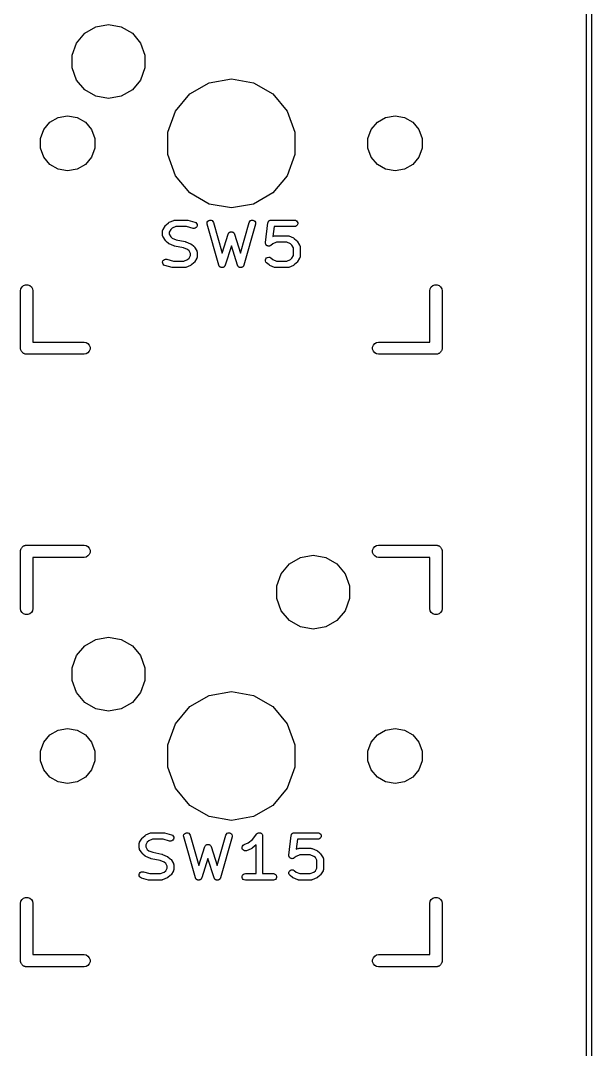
# Model space of a CAD drawing. Header units: millimetres. Extents: x 37 to 156, y -137 to -19.
# Drawn here: x 138.46 to 156.18, y -78.1 to -46.19 of the extents above; entities that cross this region are included whole.
import ezdxf

# ---------------------------------------------------------------- set-up
doc = ezdxf.new("R2010")
doc.units = ezdxf.units.MM
doc.layers.add('BLACK', color=7, linetype='Continuous')

# ---------------------------------------------------------------- blocks, each defined once
blk = doc.blocks.new('hhskb2-F.SilkS')
at = {"layer": 'BLACK'}
for p, q in [((140.196, -46.8863), (140.452, -46.5811)), ((140.452, -46.5811), (140.798, -46.3818)), ((140.798, -46.3818), (141.19, -46.3126)), ((141.19, -46.3126), (141.582, -46.3818)), ((141.582, -46.3818), (141.928, -46.5811)), ((141.928, -46.5811), (142.184, -46.8863)), ((140.06, -47.2608), (140.196, -46.8863)), ((142.184, -46.8863), (142.32, -47.2608)), ((140.06, -47.6592), (140.06, -47.2608)), ((142.32, -47.2608), (142.32, -47.6592)), ((140.196, -48.0337), (140.06, -47.6592)), ((142.32, -47.6592), (142.184, -48.0337)), ((140.452, -48.3389), (140.196, -48.0337)), ((142.184, -48.0337), (141.928, -48.3389)), ((143.713, -48.4667), (144.315, -48.1192)), ((144.315, -48.1192), (145, -47.9985)), ((145, -47.9985), (145.685, -48.1192)), ((145.685, -48.1192), (146.287, -48.4667)), ((140.798, -48.5382), (140.452, -48.3389)), ((141.928, -48.3389), (141.582, -48.5382)), ((143.267, -48.9992), (143.713, -48.4667)), ((146.287, -48.4667), (146.733, -48.9992)), ((141.19, -48.6074), (140.798, -48.5382)), ((141.582, -48.5382), (141.19, -48.6074)), ((143.029, -49.6524), (143.267, -48.9992)), ((146.733, -48.9992), (146.971, -49.6524)), ((139.18, -49.5729), (139.371, -49.3457)), ((139.371, -49.3457), (139.628, -49.1974)), ((139.628, -49.1974), (139.92, -49.1458)), ((139.92, -49.1458), (140.212, -49.1974)), ((140.212, -49.1974), (140.469, -49.3457)), ((140.469, -49.3457), (140.66, -49.5729)), ((149.34, -49.5729), (149.531, -49.3457)), ((149.531, -49.3457), (149.788, -49.1974)), ((149.788, -49.1974), (150.08, -49.1458)), ((150.08, -49.1458), (150.372, -49.1974)), ((150.372, -49.1974), (150.629, -49.3457)), ((150.629, -49.3457), (150.82, -49.5729)), ((139.079, -49.8517), (139.18, -49.5729)), ((140.66, -49.5729), (140.761, -49.8517)), ((143.029, -50.3476), (143.029, -49.6524)), ((146.971, -49.6524), (146.971, -50.3476)), ((149.239, -49.8517), (149.34, -49.5729)), ((150.82, -49.5729), (150.921, -49.8517)), ((139.079, -50.1483), (139.079, -49.8517)), ((140.761, -49.8517), (140.761, -50.1483)), ((149.239, -50.1483), (149.239, -49.8517)), ((150.921, -49.8517), (150.921, -50.1483)), ((139.18, -50.4271), (139.079, -50.1483)), ((140.761, -50.1483), (140.66, -50.4271)), ((143.267, -51.0008), (143.029, -50.3476)), ((146.971, -50.3476), (146.733, -51.0008)), ((149.34, -50.4271), (149.239, -50.1483)), ((150.921, -50.1483), (150.82, -50.4271)), ((139.371, -50.6543), (139.18, -50.4271)), ((139.628, -50.8026), (139.371, -50.6543)), ((140.469, -50.6543), (140.212, -50.8026)), ((140.66, -50.4271), (140.469, -50.6543)), ((149.531, -50.6543), (149.34, -50.4271)), ((149.788, -50.8026), (149.531, -50.6543)), ((150.629, -50.6543), (150.372, -50.8026)), ((150.82, -50.4271), (150.629, -50.6543)), ((139.92, -50.8541), (139.628, -50.8026)), ((140.212, -50.8026), (139.92, -50.8541)), ((143.713, -51.5332), (143.267, -51.0008)), ((146.733, -51.0008), (146.287, -51.5332)), ((150.08, -50.8541), (149.788, -50.8026)), ((150.372, -50.8026), (150.08, -50.8541)), ((144.315, -51.8808), (143.713, -51.5332)), ((146.287, -51.5332), (145.685, -51.8808)), ((145, -52.0015), (144.315, -51.8808)), ((145.685, -51.8808), (145, -52.0015)), ((142.881, -52.6692), (142.953, -52.5482)), ((142.953, -52.5482), (142.965, -52.5354)), ((142.965, -52.5354), (142.976, -52.5224)), ((142.976, -52.5224), (143.048, -52.4619)), ((143.048, -52.4619), (143.061, -52.4544)), ((143.061, -52.4544), (143.074, -52.4462)), ((143.074, -52.4462), (143.219, -52.3857)), ((143.166, -52.6279), (143.119, -52.6675)), ((143.279, -52.5811), (143.166, -52.6279)), ((143.219, -52.3857), (143.221, -52.3852)), ((143.221, -52.3852), (143.224, -52.3841)), ((143.224, -52.3841), (143.239, -52.3814)), ((143.239, -52.3814), (143.254, -52.378)), ((143.254, -52.378), (143.256, -52.3783)), ((143.256, -52.3783), (143.258, -52.3779)), ((143.258, -52.3779), (143.621, -52.3779)), ((143.607, -52.5811), (143.279, -52.5811)), ((143.812, -52.6379), (143.607, -52.5811)), ((143.621, -52.3779), (143.635, -52.3803)), ((143.635, -52.3803), (143.648, -52.3816)), ((143.648, -52.3816), (143.866, -52.4421)), ((143.847, -52.6413), (143.812, -52.6379)), ((143.881, -52.6325), (143.847, -52.6413)), ((143.866, -52.4421), (143.898, -52.4573)), ((143.91, -52.6125), (143.881, -52.6325)), ((143.898, -52.4573), (143.923, -52.4825)), ((143.931, -52.5838), (143.91, -52.6125)), ((143.923, -52.4825), (143.937, -52.5146)), ((143.94, -52.5498), (143.931, -52.5838)), ((143.937, -52.5146), (143.94, -52.5498)), ((144.246, -52.4723), (144.254, -52.4381)), ((144.249, -52.5074), (144.246, -52.4723)), ((144.612, -53.7774), (144.249, -52.5074)), ((144.254, -52.4381), (144.274, -52.4089)), ((144.274, -52.4089), (144.302, -52.3882)), ((144.302, -52.3882), (144.336, -52.3785)), ((144.336, -52.3785), (144.372, -52.381)), ((144.372, -52.381), (144.404, -52.3953)), ((144.404, -52.3953), (144.429, -52.4199)), ((144.429, -52.4199), (144.445, -52.4516)), ((144.445, -52.4516), (144.715, -53.399)), ((145.285, -53.399), (145.555, -52.4516)), ((145.751, -52.5074), (145.388, -53.7774)), ((145.555, -52.4516), (145.571, -52.4199)), ((145.571, -52.4199), (145.596, -52.3953)), ((145.596, -52.3953), (145.628, -52.381)), ((145.628, -52.381), (145.664, -52.3785)), ((145.664, -52.3785), (145.698, -52.3882)), ((145.698, -52.3882), (145.726, -52.4089)), ((145.726, -52.4089), (145.746, -52.4381)), ((145.746, -52.4381), (145.754, -52.4723)), ((145.754, -52.4723), (145.751, -52.5074)), ((146.06, -53.0722), (146.133, -52.4674)), ((146.133, -52.4674), (146.134, -52.4647)), ((146.134, -52.4619), (146.139, -52.4479)), ((146.134, -52.4647), (146.134, -52.4619)), ((146.139, -52.4479), (146.143, -52.4336)), ((146.143, -52.4336), (146.145, -52.4314)), ((146.145, -52.4314), (146.146, -52.4287)), ((146.146, -52.4287), (146.155, -52.4173)), ((146.155, -52.4173), (146.164, -52.4054)), ((146.164, -52.4054), (146.167, -52.4039)), ((146.167, -52.4039), (146.168, -52.4017)), ((146.168, -52.4017), (146.181, -52.3943)), ((146.181, -52.3943), (146.194, -52.3861)), ((146.194, -52.3861), (146.197, -52.3855)), ((146.197, -52.3855), (146.199, -52.3841)), ((146.199, -52.3841), (146.214, -52.3815)), ((146.214, -52.3815), (146.228, -52.3781)), ((146.228, -52.3781), (146.231, -52.3784)), ((146.231, -52.3784), (146.234, -52.3779)), ((146.234, -52.3779), (146.959, -52.3779)), ((146.324, -52.5811), (146.287, -52.8917)), ((146.959, -52.5811), (146.324, -52.5811)), ((146.959, -52.3779), (146.994, -52.3841)), ((146.994, -52.575), (146.959, -52.5811)), ((146.994, -52.3841), (147.025, -52.4017)), ((147.025, -52.5574), (146.994, -52.575)), ((147.025, -52.4017), (147.047, -52.4287)), ((147.047, -52.5303), (147.025, -52.5574)), ((147.047, -52.4287), (147.059, -52.4619)), ((147.059, -52.4972), (147.047, -52.5303)), ((147.059, -52.4619), (147.059, -52.4972)), ((142.866, -52.7214), (142.868, -52.7118)), ((142.866, -52.8424), (142.866, -52.7214)), ((142.868, -52.852), (142.866, -52.8424)), ((142.868, -52.7021), (142.871, -52.6946)), ((142.868, -52.7118), (142.868, -52.7021)), ((142.868, -52.8617), (142.868, -52.852)), ((142.871, -52.8692), (142.868, -52.8617)), ((142.871, -52.6946), (142.873, -52.6867)), ((142.873, -52.8771), (142.871, -52.8692)), ((142.873, -52.6867), (142.877, -52.6782)), ((142.877, -52.8856), (142.873, -52.8771)), ((142.877, -52.6782), (142.881, -52.6692)), ((142.881, -52.8947), (142.877, -52.8856)), ((142.953, -53.0156), (142.881, -52.8947)), ((143.119, -52.6675), (143.07, -52.7496)), ((143.07, -52.7496), (143.07, -52.8142)), ((143.07, -52.8142), (143.119, -52.8963)), ((143.119, -52.8963), (143.166, -52.9359)), ((143.166, -52.9359), (143.288, -52.9868)), ((144.715, -53.399), (144.903, -52.8114)), ((144.903, -52.8114), (144.905, -52.8078)), ((144.905, -52.8078), (144.906, -52.8039)), ((144.906, -52.8039), (144.913, -52.7923)), ((144.913, -52.7923), (144.92, -52.7802)), ((144.92, -52.7802), (144.923, -52.7775)), ((144.923, -52.7775), (144.925, -52.7741)), ((144.925, -52.7741), (144.936, -52.7657)), ((144.936, -52.7657), (144.946, -52.7565)), ((144.946, -52.7565), (144.95, -52.7549)), ((144.95, -52.7549), (144.953, -52.7525)), ((144.953, -52.7525), (144.966, -52.7483)), ((144.966, -52.7483), (144.978, -52.7431)), ((144.978, -52.7431), (144.982, -52.7429)), ((144.982, -52.7429), (144.986, -52.7417)), ((144.986, -52.7417), (145, -52.7422)), ((145, -52.7422), (145.014, -52.7417)), ((145.014, -52.7417), (145.018, -52.7429)), ((145.018, -52.7429), (145.022, -52.7431)), ((145.022, -52.7431), (145.034, -52.7483)), ((145.034, -52.7483), (145.047, -52.7525)), ((145.047, -52.7525), (145.05, -52.7549)), ((145.05, -52.7549), (145.054, -52.7565)), ((145.054, -52.7565), (145.064, -52.7657)), ((145.064, -52.7657), (145.075, -52.7741)), ((145.075, -52.7741), (145.077, -52.7775)), ((145.077, -52.7775), (145.08, -52.7802)), ((145.08, -52.7802), (145.087, -52.7923)), ((145.087, -52.7923), (145.094, -52.8039)), ((145.094, -52.8039), (145.095, -52.8078)), ((145.095, -52.8078), (145.097, -52.8114)), ((145.097, -52.8114), (145.285, -53.399)), ((146.287, -52.8917), (146.34, -52.8695)), ((146.34, -52.8695), (146.342, -52.869)), ((146.342, -52.869), (146.344, -52.8679)), ((146.344, -52.8679), (146.359, -52.8652)), ((146.359, -52.8652), (146.374, -52.8618)), ((146.374, -52.8618), (146.377, -52.8621)), ((146.377, -52.8621), (146.379, -52.8617)), ((146.379, -52.8617), (146.742, -52.8617)), ((146.742, -52.8617), (146.744, -52.8621)), ((146.744, -52.8621), (146.746, -52.8618)), ((146.746, -52.8618), (146.761, -52.8652)), ((146.761, -52.8652), (146.776, -52.8679)), ((146.776, -52.8679), (146.778, -52.869)), ((146.778, -52.869), (146.781, -52.8695)), ((146.781, -52.8695), (146.926, -52.93)), ((146.926, -52.93), (146.939, -52.9382)), ((146.939, -52.9382), (146.952, -52.9458)), ((146.952, -52.9458), (147.024, -53.0062)), ((142.965, -53.0284), (142.953, -53.0156)), ((142.976, -53.0414), (142.965, -53.0284)), ((143.048, -53.1019), (142.976, -53.0414)), ((143.061, -53.1094), (143.048, -53.1019)), ((143.074, -53.1176), (143.061, -53.1094)), ((143.219, -53.1781), (143.074, -53.1176)), ((143.229, -53.1802), (143.219, -53.1781)), ((143.238, -53.1837), (143.229, -53.1802)), ((143.518, -53.2423), (143.238, -53.1837)), ((143.288, -52.9868), (143.569, -53.0453)), ((143.64, -53.2931), (143.518, -53.2423)), ((143.569, -53.0453), (143.578, -53.0489)), ((143.578, -53.0489), (143.588, -53.051)), ((143.588, -53.051), (143.733, -53.1115)), ((143.733, -53.1115), (143.746, -53.1196)), ((143.746, -53.1196), (143.759, -53.1272)), ((143.759, -53.1272), (143.831, -53.1877)), ((143.831, -53.1877), (143.842, -53.2006)), ((143.842, -53.2006), (143.853, -53.2134)), ((143.853, -53.2134), (143.926, -53.3344)), ((145, -53.1757), (144.806, -53.7805)), ((145.194, -53.7805), (145, -53.1757)), ((146.061, -53.0869), (146.06, -53.0722)), ((146.061, -53.1016), (146.061, -53.0869)), ((146.062, -53.1044), (146.061, -53.1016)), ((146.062, -53.1074), (146.062, -53.1044)), ((146.068, -53.1209), (146.062, -53.1074)), ((146.073, -53.1348), (146.068, -53.1209)), ((146.075, -53.1371), (146.073, -53.1348)), ((146.076, -53.1399), (146.075, -53.1371)), ((146.086, -53.1506), (146.076, -53.1399)), ((146.096, -53.1619), (146.086, -53.1506)), ((146.098, -53.1634), (146.096, -53.1619)), ((146.1, -53.1656), (146.098, -53.1634)), ((146.113, -53.1722), (146.1, -53.1656)), ((146.126, -53.1796), (146.113, -53.1722)), ((146.129, -53.1802), (146.126, -53.1796)), ((146.132, -53.1815), (146.129, -53.1802)), ((146.146, -53.1833), (146.132, -53.1815)), ((146.161, -53.1859), (146.146, -53.1833)), ((146.164, -53.1854), (146.161, -53.1859)), ((146.167, -53.1857), (146.164, -53.1854)), ((146.181, -53.1824), (146.167, -53.1857)), ((146.196, -53.1799), (146.181, -53.1824)), ((146.198, -53.1784), (146.196, -53.1799)), ((146.201, -53.1777), (146.198, -53.1784)), ((146.213, -53.1697), (146.201, -53.1777)), ((146.226, -53.1623), (146.213, -53.1697)), ((146.287, -53.1117), (146.226, -53.1623)), ((146.399, -53.0649), (146.287, -53.1117)), ((146.721, -53.0649), (146.399, -53.0649)), ((146.834, -53.1117), (146.721, -53.0649)), ((146.881, -53.1513), (146.834, -53.1117)), ((146.93, -53.2334), (146.881, -53.1513)), ((146.93, -53.4795), (146.93, -53.2334)), ((147.024, -53.0062), (147.035, -53.0192)), ((147.035, -53.0192), (147.047, -53.032)), ((147.047, -53.032), (147.119, -53.153)), ((147.119, -53.153), (147.123, -53.1621)), ((147.123, -53.1621), (147.127, -53.1705)), ((147.127, -53.1705), (147.129, -53.1784)), ((147.129, -53.1784), (147.132, -53.1859)), ((147.132, -53.1859), (147.132, -53.1956)), ((147.132, -53.1956), (147.134, -53.2052)), ((147.134, -53.2052), (147.134, -53.5076)), ((142.897, -53.6166), (142.926, -53.5966)), ((142.926, -53.5966), (142.96, -53.5878)), ((142.96, -53.5878), (142.995, -53.5912)), ((142.995, -53.5912), (143.2, -53.6479)), ((143.528, -53.6479), (143.64, -53.6012)), ((143.688, -53.3327), (143.64, -53.2931)), ((143.64, -53.6012), (143.688, -53.5615)), ((143.737, -53.4148), (143.688, -53.3327)), ((143.688, -53.5615), (143.737, -53.4795)), ((143.737, -53.4795), (143.737, -53.4148)), ((143.926, -53.5599), (143.853, -53.6808)), ((143.926, -53.3344), (143.929, -53.3435)), ((143.929, -53.5508), (143.926, -53.5599)), ((143.929, -53.3435), (143.934, -53.3519)), ((143.934, -53.5424), (143.929, -53.5508)), ((143.934, -53.3519), (143.936, -53.3598)), ((143.936, -53.5344), (143.934, -53.5424)), ((143.936, -53.3598), (143.939, -53.3673)), ((143.939, -53.5269), (143.936, -53.5344)), ((143.939, -53.3673), (143.939, -53.3771)), ((143.939, -53.3771), (143.94, -53.3867)), ((143.94, -53.5076), (143.939, -53.5172)), ((143.939, -53.5172), (143.939, -53.5269)), ((143.94, -53.3867), (143.94, -53.5076)), ((146.061, -53.6113), (146.073, -53.5781)), ((146.073, -53.5781), (146.096, -53.551)), ((146.096, -53.551), (146.126, -53.5332)), ((146.126, -53.5332), (146.161, -53.527)), ((146.161, -53.527), (146.196, -53.533)), ((146.196, -53.533), (146.226, -53.5505)), ((146.226, -53.5505), (146.287, -53.6012)), ((146.287, -53.6012), (146.399, -53.6479)), ((146.721, -53.6479), (146.834, -53.6012)), ((146.834, -53.6012), (146.881, -53.5615)), ((146.881, -53.5615), (146.93, -53.4795)), ((147.119, -53.5599), (147.047, -53.6808)), ((147.123, -53.5508), (147.119, -53.5599)), ((147.127, -53.5424), (147.123, -53.5508)), ((147.129, -53.5344), (147.127, -53.5424)), ((147.132, -53.5269), (147.129, -53.5344)), ((147.134, -53.5076), (147.132, -53.5172)), ((147.132, -53.5172), (147.132, -53.5269)), ((142.867, -53.6793), (142.876, -53.6453)), ((142.87, -53.7144), (142.867, -53.6793)), ((142.884, -53.7466), (142.87, -53.7144)), ((142.876, -53.6453), (142.897, -53.6166)), ((142.909, -53.7717), (142.884, -53.7466)), ((142.941, -53.7869), (142.909, -53.7717)), ((143.159, -53.8474), (142.941, -53.7869)), ((143.172, -53.8487), (143.159, -53.8474)), ((143.186, -53.8511), (143.172, -53.8487)), ((143.549, -53.8511), (143.186, -53.8511)), ((143.2, -53.6479), (143.528, -53.6479)), ((143.551, -53.8507), (143.549, -53.8511)), ((143.553, -53.851), (143.551, -53.8507)), ((143.568, -53.8477), (143.553, -53.851)), ((143.583, -53.845), (143.568, -53.8477)), ((143.585, -53.8438), (143.583, -53.845)), ((143.588, -53.8433), (143.585, -53.8438)), ((143.733, -53.7828), (143.588, -53.8433)), ((143.746, -53.7746), (143.733, -53.7828)), ((143.759, -53.7671), (143.746, -53.7746)), ((143.831, -53.7066), (143.759, -53.7671)), ((143.842, -53.6937), (143.831, -53.7066)), ((143.853, -53.6808), (143.842, -53.6937)), ((144.614, -53.7825), (144.612, -53.7774)), ((144.616, -53.788), (144.614, -53.7825)), ((144.622, -53.7983), (144.616, -53.788)), ((144.627, -53.8092), (144.622, -53.7983)), ((144.632, -53.8131), (144.627, -53.8092)), ((144.635, -53.8178), (144.632, -53.8131)), ((144.644, -53.8253), (144.635, -53.8178)), ((144.653, -53.8337), (144.644, -53.8253)), ((144.658, -53.836), (144.653, -53.8337)), ((144.662, -53.8394), (144.658, -53.836)), ((144.674, -53.8431), (144.662, -53.8394)), ((144.685, -53.8481), (144.674, -53.8431)), ((144.691, -53.8485), (144.685, -53.8481)), ((144.696, -53.8502), (144.691, -53.8485)), ((144.708, -53.8497), (144.696, -53.8502)), ((144.72, -53.8506), (144.708, -53.8497)), ((144.726, -53.849), (144.72, -53.8506)), ((144.731, -53.8488), (144.726, -53.849)), ((144.743, -53.8442), (144.731, -53.8488)), ((144.754, -53.8409), (144.743, -53.8442)), ((144.759, -53.8376), (144.754, -53.8409)), ((144.764, -53.8354), (144.759, -53.8376)), ((144.773, -53.8273), (144.764, -53.8354)), ((144.783, -53.8202), (144.773, -53.8273)), ((144.786, -53.8155), (144.783, -53.8202)), ((144.79, -53.8117), (144.786, -53.8155)), ((144.796, -53.801), (144.79, -53.8117)), ((144.802, -53.7909), (144.796, -53.801)), ((144.804, -53.7855), (144.802, -53.7909)), ((144.806, -53.7805), (144.804, -53.7855)), ((145.196, -53.7855), (145.194, -53.7805)), ((145.198, -53.7909), (145.196, -53.7855)), ((145.204, -53.801), (145.198, -53.7909)), ((145.21, -53.8117), (145.204, -53.801)), ((145.214, -53.8155), (145.21, -53.8117)), ((145.217, -53.8202), (145.214, -53.8155)), ((145.227, -53.8273), (145.217, -53.8202)), ((145.236, -53.8354), (145.227, -53.8273)), ((145.241, -53.8376), (145.236, -53.8354)), ((145.246, -53.8409), (145.241, -53.8376)), ((145.257, -53.8442), (145.246, -53.8409)), ((145.269, -53.8488), (145.257, -53.8442)), ((145.274, -53.849), (145.269, -53.8488)), ((145.28, -53.8506), (145.274, -53.849)), ((145.292, -53.8497), (145.28, -53.8506)), ((145.304, -53.8502), (145.292, -53.8497)), ((145.309, -53.8485), (145.304, -53.8502)), ((145.315, -53.8481), (145.309, -53.8485)), ((145.326, -53.8431), (145.315, -53.8481)), ((145.338, -53.8394), (145.326, -53.8431)), ((145.342, -53.836), (145.338, -53.8394)), ((145.347, -53.8337), (145.342, -53.836)), ((145.356, -53.8253), (145.347, -53.8337)), ((145.365, -53.8178), (145.356, -53.8253)), ((145.368, -53.8131), (145.365, -53.8178)), ((145.373, -53.8092), (145.368, -53.8131)), ((145.378, -53.7983), (145.373, -53.8092)), ((145.384, -53.788), (145.378, -53.7983)), ((145.386, -53.7825), (145.384, -53.788)), ((145.388, -53.7774), (145.386, -53.7825)), ((146.061, -53.6466), (146.061, -53.6113)), ((146.073, -53.6797), (146.061, -53.6466)), ((146.096, -53.7066), (146.073, -53.6797)), ((146.169, -53.7671), (146.096, -53.7066)), ((146.182, -53.7746), (146.169, -53.7671)), ((146.195, -53.7828), (146.182, -53.7746)), ((146.34, -53.8433), (146.195, -53.7828)), ((146.342, -53.8438), (146.34, -53.8433)), ((146.344, -53.845), (146.342, -53.8438)), ((146.359, -53.8477), (146.344, -53.845)), ((146.374, -53.851), (146.359, -53.8477)), ((146.377, -53.8507), (146.374, -53.851)), ((146.379, -53.8511), (146.377, -53.8507)), ((146.742, -53.8511), (146.379, -53.8511)), ((146.399, -53.6479), (146.721, -53.6479)), ((146.744, -53.8507), (146.742, -53.8511)), ((146.746, -53.851), (146.744, -53.8507)), ((146.761, -53.8477), (146.746, -53.851)), ((146.776, -53.845), (146.761, -53.8477)), ((146.778, -53.8438), (146.776, -53.845)), ((146.781, -53.8433), (146.778, -53.8438)), ((146.926, -53.7828), (146.781, -53.8433)), ((146.939, -53.7746), (146.926, -53.7828)), ((146.952, -53.7671), (146.939, -53.7746)), ((147.024, -53.7066), (146.952, -53.7671)), ((147.035, -53.6937), (147.024, -53.7066)), ((147.047, -53.6808), (147.035, -53.6937)), ((138.459, -54.572), (138.471, -54.5068)), ((138.471, -54.5068), (138.504, -54.4495)), ((138.504, -54.4495), (138.555, -54.407)), ((138.555, -54.407), (138.617, -54.3844)), ((138.617, -54.3844), (138.683, -54.3844)), ((138.683, -54.3844), (138.745, -54.407)), ((138.745, -54.407), (138.796, -54.4495)), ((138.796, -54.4495), (138.829, -54.5068)), ((138.829, -54.5068), (138.84, -54.572)), ((151.159, -54.572), (151.171, -54.5068)), ((151.171, -54.5068), (151.204, -54.4495)), ((151.204, -54.4495), (151.255, -54.407)), ((151.255, -54.407), (151.317, -54.3844)), ((151.317, -54.3844), (151.383, -54.3844)), ((151.383, -54.3844), (151.445, -54.407)), ((151.445, -54.407), (151.496, -54.4495)), ((151.496, -54.4495), (151.529, -54.5068)), ((151.529, -54.5068), (151.54, -54.572)), ((138.459, -56.35), (138.459, -54.572)), ((138.84, -54.572), (138.84, -56.1595)), ((151.159, -56.1595), (151.159, -54.572)), ((151.54, -54.572), (151.54, -56.35)), ((138.84, -56.1595), (140.428, -56.1595)), ((140.428, -56.1595), (140.493, -56.171)), ((149.507, -56.171), (149.572, -56.1595)), ((149.572, -56.1595), (151.159, -56.1595)), ((138.462, -56.3664), (138.459, -56.35)), ((138.462, -56.3831), (138.462, -56.3664)), ((138.468, -56.3987), (138.462, -56.3831)), ((138.471, -56.4152), (138.468, -56.3987)), ((138.479, -56.4296), (138.471, -56.4152)), ((138.485, -56.4452), (138.479, -56.4296)), ((138.496, -56.458), (138.485, -56.4452)), ((138.504, -56.4725), (138.496, -56.458)), ((138.517, -56.4832), (138.504, -56.4725)), ((140.493, -56.171), (140.55, -56.2041)), ((140.55, -56.2041), (140.593, -56.2547)), ((140.593, -56.4452), (140.55, -56.4959)), ((140.593, -56.2547), (140.616, -56.3169)), ((140.616, -56.3831), (140.593, -56.4452)), ((140.616, -56.3169), (140.616, -56.3831)), ((149.384, -56.3169), (149.407, -56.2547)), ((149.384, -56.3831), (149.384, -56.3169)), ((149.407, -56.4452), (149.384, -56.3831)), ((149.407, -56.2547), (149.45, -56.2041)), ((149.45, -56.4959), (149.407, -56.4452)), ((149.45, -56.2041), (149.507, -56.171)), ((151.496, -56.4725), (151.483, -56.4832)), ((151.504, -56.458), (151.496, -56.4725)), ((151.515, -56.4452), (151.504, -56.458)), ((151.521, -56.4296), (151.515, -56.4452)), ((151.529, -56.4152), (151.521, -56.4296)), ((151.532, -56.3987), (151.529, -56.4152)), ((151.538, -56.3831), (151.532, -56.3987)), ((151.54, -56.35), (151.538, -56.3664)), ((151.538, -56.3664), (151.538, -56.3831)), ((138.528, -56.4959), (138.517, -56.4832)), ((138.542, -56.5043), (138.528, -56.4959)), ((138.555, -56.515), (138.542, -56.5043)), ((138.57, -56.5207), (138.555, -56.515)), ((138.585, -56.529), (138.57, -56.5207)), ((138.601, -56.5319), (138.585, -56.529)), ((138.617, -56.5376), (138.601, -56.5319)), ((138.634, -56.5376), (138.617, -56.5376)), ((138.65, -56.5405), (138.634, -56.5376)), ((140.428, -56.5405), (138.65, -56.5405)), ((140.493, -56.529), (140.428, -56.5405)), ((140.55, -56.4959), (140.493, -56.529)), ((149.507, -56.529), (149.45, -56.4959)), ((149.572, -56.5405), (149.507, -56.529)), ((151.35, -56.5405), (149.572, -56.5405)), ((151.366, -56.5376), (151.35, -56.5405)), ((151.383, -56.5376), (151.366, -56.5376)), ((151.399, -56.5319), (151.383, -56.5376)), ((151.415, -56.529), (151.399, -56.5319)), ((151.43, -56.5207), (151.415, -56.529)), ((151.445, -56.515), (151.43, -56.5207)), ((151.458, -56.5043), (151.445, -56.515)), ((151.472, -56.4959), (151.458, -56.5043)), ((151.483, -56.4832), (151.472, -56.4959)), ((138.485, -62.5547), (138.496, -62.542)), ((138.496, -62.542), (138.504, -62.5275)), ((138.504, -62.5275), (138.517, -62.5168)), ((138.517, -62.5168), (138.528, -62.5041)), ((138.528, -62.5041), (138.542, -62.4957)), ((138.542, -62.4957), (138.555, -62.485)), ((138.555, -62.485), (138.57, -62.4793)), ((138.57, -62.4793), (138.585, -62.471)), ((138.585, -62.471), (138.601, -62.4681)), ((138.601, -62.4681), (138.617, -62.4624)), ((138.617, -62.4624), (138.634, -62.4624)), ((138.634, -62.4624), (138.65, -62.4595)), ((138.65, -62.4595), (140.428, -62.4595)), ((140.428, -62.4595), (140.493, -62.471)), ((140.493, -62.471), (140.55, -62.5041)), ((140.55, -62.5041), (140.593, -62.5547)), ((149.407, -62.5547), (149.45, -62.5041)), ((149.45, -62.5041), (149.507, -62.471)), ((149.507, -62.471), (149.572, -62.4595)), ((149.572, -62.4595), (151.35, -62.4595)), ((151.35, -62.4595), (151.366, -62.4624)), ((151.366, -62.4624), (151.383, -62.4624)), ((151.383, -62.4624), (151.399, -62.4681)), ((151.399, -62.4681), (151.415, -62.471)), ((151.415, -62.471), (151.43, -62.4793)), ((151.43, -62.4793), (151.445, -62.485)), ((151.445, -62.485), (151.458, -62.4957)), ((151.458, -62.4957), (151.472, -62.5041)), ((151.472, -62.5041), (151.483, -62.5168)), ((151.483, -62.5168), (151.496, -62.5275)), ((151.496, -62.5275), (151.504, -62.542)), ((151.504, -62.542), (151.515, -62.5547)), ((138.459, -62.65), (138.462, -62.6336)), ((138.459, -64.428), (138.459, -62.65)), ((138.462, -62.6169), (138.468, -62.6013)), ((138.462, -62.6336), (138.462, -62.6169)), ((138.468, -62.6013), (138.471, -62.5848)), ((138.471, -62.5848), (138.479, -62.5704)), ((138.479, -62.5704), (138.485, -62.5547)), ((140.428, -62.8405), (138.84, -62.8405)), ((138.84, -62.8405), (138.84, -64.428)), ((140.493, -62.829), (140.428, -62.8405)), ((140.55, -62.7959), (140.493, -62.829)), ((140.593, -62.7452), (140.55, -62.7959)), ((140.593, -62.5547), (140.616, -62.6169)), ((140.616, -62.6831), (140.593, -62.7452)), ((140.616, -62.6169), (140.616, -62.6831)), ((146.802, -63.0411), (147.148, -62.8418)), ((147.148, -62.8418), (147.54, -62.7726)), ((147.54, -62.7726), (147.932, -62.8418)), ((147.932, -62.8418), (148.278, -63.0411)), ((149.384, -62.6169), (149.407, -62.5547)), ((149.384, -62.6831), (149.384, -62.6169)), ((149.407, -62.7452), (149.384, -62.6831)), ((149.45, -62.7959), (149.407, -62.7452)), ((149.507, -62.829), (149.45, -62.7959)), ((149.572, -62.8405), (149.507, -62.829)), ((151.159, -62.8405), (149.572, -62.8405)), ((151.159, -64.428), (151.159, -62.8405)), ((151.515, -62.5547), (151.521, -62.5704)), ((151.521, -62.5704), (151.529, -62.5848)), ((151.529, -62.5848), (151.532, -62.6013)), ((151.532, -62.6013), (151.538, -62.6169)), ((151.538, -62.6169), (151.538, -62.6336)), ((151.538, -62.6336), (151.54, -62.65)), ((151.54, -62.65), (151.54, -64.428)), ((146.546, -63.3463), (146.802, -63.0411)), ((148.278, -63.0411), (148.534, -63.3463)), ((146.41, -63.7208), (146.546, -63.3463)), ((148.534, -63.3463), (148.67, -63.7208)), ((146.41, -64.1192), (146.41, -63.7208)), ((148.67, -63.7208), (148.67, -64.1192)), ((146.546, -64.4937), (146.41, -64.1192)), ((148.67, -64.1192), (148.534, -64.4937)), ((138.471, -64.4932), (138.459, -64.428)), ((138.84, -64.428), (138.829, -64.4932)), ((151.171, -64.4932), (151.159, -64.428)), ((151.54, -64.428), (151.529, -64.4932)), ((138.504, -64.5505), (138.471, -64.4932)), ((138.555, -64.593), (138.504, -64.5505)), ((138.617, -64.6156), (138.555, -64.593)), ((138.683, -64.6156), (138.617, -64.6156)), ((138.745, -64.593), (138.683, -64.6156)), ((138.796, -64.5505), (138.745, -64.593)), ((138.829, -64.4932), (138.796, -64.5505)), ((146.802, -64.7989), (146.546, -64.4937)), ((148.534, -64.4937), (148.278, -64.7989)), ((151.204, -64.5505), (151.171, -64.4932)), ((151.255, -64.593), (151.204, -64.5505)), ((151.317, -64.6156), (151.255, -64.593)), ((151.383, -64.6156), (151.317, -64.6156)), ((151.445, -64.593), (151.383, -64.6156)), ((151.496, -64.5505), (151.445, -64.593)), ((151.529, -64.4932), (151.496, -64.5505)), ((147.148, -64.9982), (146.802, -64.7989)), ((147.54, -65.0674), (147.148, -64.9982)), ((147.932, -64.9982), (147.54, -65.0674)), ((148.278, -64.7989), (147.932, -64.9982)), ((140.452, -65.5811), (140.798, -65.3818)), ((140.798, -65.3818), (141.19, -65.3126)), ((141.19, -65.3126), (141.582, -65.3818)), ((141.582, -65.3818), (141.928, -65.5811)), ((140.196, -65.8863), (140.452, -65.5811)), ((141.928, -65.5811), (142.184, -65.8863)), ((140.06, -66.2608), (140.196, -65.8863)), ((142.184, -65.8863), (142.32, -66.2608)), ((140.06, -66.6592), (140.06, -66.2608)), ((142.32, -66.2608), (142.32, -66.6592)), ((140.196, -67.0337), (140.06, -66.6592)), ((142.32, -66.6592), (142.184, -67.0337)), ((144.315, -67.1192), (145, -66.9985)), ((145, -66.9985), (145.685, -67.1192)), ((140.452, -67.3389), (140.196, -67.0337)), ((142.184, -67.0337), (141.928, -67.3389)), ((143.713, -67.4667), (144.315, -67.1192)), ((145.685, -67.1192), (146.287, -67.4667)), ((140.798, -67.5382), (140.452, -67.3389)), ((141.19, -67.6074), (140.798, -67.5382)), ((141.582, -67.5382), (141.19, -67.6074)), ((141.928, -67.3389), (141.582, -67.5382)), ((143.267, -67.9992), (143.713, -67.4667)), ((146.287, -67.4667), (146.733, -67.9992)), ((139.371, -68.3457), (139.628, -68.1974)), ((139.628, -68.1974), (139.92, -68.1458)), ((139.92, -68.1458), (140.212, -68.1974)), ((140.212, -68.1974), (140.469, -68.3457)), ((143.029, -68.6524), (143.267, -67.9992)), ((146.733, -67.9992), (146.971, -68.6524)), ((149.531, -68.3457), (149.788, -68.1974)), ((149.788, -68.1974), (150.08, -68.1458)), ((150.08, -68.1458), (150.372, -68.1974)), ((150.372, -68.1974), (150.629, -68.3457)), ((139.079, -68.8517), (139.18, -68.5729)), ((139.18, -68.5729), (139.371, -68.3457)), ((140.469, -68.3457), (140.66, -68.5729)), ((140.66, -68.5729), (140.761, -68.8517)), ((149.239, -68.8517), (149.34, -68.5729)), ((149.34, -68.5729), (149.531, -68.3457)), ((150.629, -68.3457), (150.82, -68.5729)), ((150.82, -68.5729), (150.921, -68.8517)), ((139.079, -69.1483), (139.079, -68.8517)), ((140.761, -68.8517), (140.761, -69.1483)), ((143.029, -69.3476), (143.029, -68.6524)), ((146.971, -68.6524), (146.971, -69.3476)), ((149.239, -69.1483), (149.239, -68.8517)), ((150.921, -68.8517), (150.921, -69.1483)), ((139.18, -69.4271), (139.079, -69.1483)), ((140.761, -69.1483), (140.66, -69.4271)), ((149.34, -69.4271), (149.239, -69.1483)), ((150.921, -69.1483), (150.82, -69.4271)), ((139.371, -69.6543), (139.18, -69.4271)), ((140.66, -69.4271), (140.469, -69.6543)), ((143.267, -70.0008), (143.029, -69.3476)), ((146.971, -69.3476), (146.733, -70.0008)), ((149.531, -69.6543), (149.34, -69.4271)), ((150.82, -69.4271), (150.629, -69.6543)), ((139.628, -69.8026), (139.371, -69.6543)), ((139.92, -69.8541), (139.628, -69.8026)), ((140.212, -69.8026), (139.92, -69.8541)), ((140.469, -69.6543), (140.212, -69.8026)), ((149.788, -69.8026), (149.531, -69.6543)), ((150.08, -69.8541), (149.788, -69.8026)), ((150.372, -69.8026), (150.08, -69.8541)), ((150.629, -69.6543), (150.372, -69.8026)), ((143.713, -70.5332), (143.267, -70.0008)), ((146.733, -70.0008), (146.287, -70.5332)), ((144.315, -70.8808), (143.713, -70.5332)), ((146.287, -70.5332), (145.685, -70.8808)), ((145, -71.0015), (144.315, -70.8808)), ((145.685, -70.8808), (145, -71.0015)), ((142.25, -71.5224), (142.322, -71.4619)), ((142.322, -71.4619), (142.336, -71.4544)), ((142.336, -71.4544), (142.348, -71.4462)), ((142.348, -71.4462), (142.493, -71.3857)), ((142.493, -71.3857), (142.496, -71.3852)), ((142.496, -71.3852), (142.498, -71.3841)), ((142.498, -71.3841), (142.513, -71.3814)), ((142.513, -71.3814), (142.528, -71.378)), ((142.528, -71.378), (142.53, -71.3783)), ((142.53, -71.3783), (142.533, -71.3779)), ((142.533, -71.3779), (142.895, -71.3779)), ((142.895, -71.3779), (142.909, -71.3803)), ((142.909, -71.3803), (142.923, -71.3816)), ((142.923, -71.3816), (143.14, -71.4421)), ((143.14, -71.4421), (143.172, -71.4573)), ((143.172, -71.4573), (143.197, -71.4825)), ((143.52, -71.4723), (143.528, -71.4381)), ((143.523, -71.5074), (143.52, -71.4723)), ((143.528, -71.4381), (143.548, -71.4089)), ((143.548, -71.4089), (143.577, -71.3882)), ((143.577, -71.3882), (143.611, -71.3785)), ((143.611, -71.3785), (143.646, -71.381)), ((143.646, -71.381), (143.678, -71.3953)), ((143.678, -71.3953), (143.703, -71.4199)), ((143.703, -71.4199), (143.719, -71.4516)), ((143.719, -71.4516), (143.99, -72.399)), ((144.559, -72.399), (144.83, -71.4516)), ((144.83, -71.4516), (144.845, -71.4199)), ((144.845, -71.4199), (144.871, -71.3953)), ((144.871, -71.3953), (144.903, -71.381)), ((144.903, -71.381), (144.938, -71.3785)), ((144.938, -71.3785), (144.972, -71.3882)), ((144.972, -71.3882), (145, -71.4089)), ((145, -71.4089), (145.02, -71.4381)), ((145.02, -71.4381), (145.029, -71.4723)), ((145.029, -71.4723), (145.025, -71.5074)), ((145.653, -71.5895), (145.792, -71.4161)), ((145.792, -71.4153), (145.793, -71.4142)), ((145.792, -71.4161), (145.792, -71.4153)), ((145.793, -71.4142), (145.806, -71.4036)), ((145.806, -71.4036), (145.818, -71.3927)), ((145.818, -71.3927), (145.819, -71.3923)), ((145.819, -71.3923), (145.82, -71.3915)), ((145.82, -71.3915), (145.836, -71.3859)), ((145.836, -71.3859), (145.851, -71.3799)), ((145.851, -71.3799), (145.852, -71.3799)), ((145.852, -71.3799), (145.853, -71.3795)), ((145.853, -71.3795), (145.87, -71.3795)), ((145.87, -71.3795), (145.886, -71.3791)), ((145.886, -71.3791), (145.887, -71.3795)), ((145.887, -71.3795), (145.888, -71.3795)), ((145.888, -71.3795), (145.904, -71.3851)), ((145.904, -71.3851), (145.92, -71.3904)), ((145.92, -71.3904), (145.921, -71.3911)), ((145.921, -71.3911), (145.922, -71.3915)), ((145.922, -71.3915), (145.934, -71.4021)), ((145.934, -71.4021), (145.947, -71.4124)), ((145.947, -71.4124), (145.948, -71.4134)), ((145.948, -71.4134), (145.949, -71.4142)), ((145.949, -71.4142), (145.957, -71.4285)), ((145.957, -71.4285), (145.965, -71.4426)), ((145.965, -71.4426), (145.966, -71.4437)), ((145.966, -71.4437), (145.966, -71.4448)), ((145.966, -71.4448), (145.969, -71.461)), ((145.969, -71.461), (145.972, -71.4771)), ((145.972, -71.4771), (145.972, -71.4783)), ((145.972, -71.4783), (145.972, -71.4795)), ((146.786, -72.0722), (146.859, -71.4674)), ((146.859, -71.4619), (146.864, -71.4479)), ((146.859, -71.4647), (146.859, -71.4619)), ((146.859, -71.4674), (146.859, -71.4647)), ((146.864, -71.4479), (146.869, -71.4336)), ((146.869, -71.4336), (146.87, -71.4314)), ((146.87, -71.4314), (146.871, -71.4287)), ((146.871, -71.4287), (146.881, -71.4173)), ((146.881, -71.4173), (146.89, -71.4054)), ((146.89, -71.4054), (146.892, -71.4039)), ((146.892, -71.4039), (146.894, -71.4017)), ((146.894, -71.4017), (146.907, -71.3943)), ((146.907, -71.3943), (146.919, -71.3861)), ((146.919, -71.3861), (146.922, -71.3855)), ((146.922, -71.3855), (146.925, -71.3841)), ((146.925, -71.3841), (146.939, -71.3815)), ((146.939, -71.3815), (146.954, -71.3781)), ((146.954, -71.3781), (146.957, -71.3784)), ((146.957, -71.3784), (146.959, -71.3779)), ((146.959, -71.3779), (147.685, -71.3779)), ((147.685, -71.3779), (147.72, -71.3841)), ((147.72, -71.3841), (147.75, -71.4017)), ((147.75, -71.4017), (147.773, -71.4287)), ((147.773, -71.4287), (147.785, -71.4619)), ((147.785, -71.4619), (147.785, -71.4972)), ((142.141, -71.7214), (142.142, -71.7118)), ((142.141, -71.8424), (142.141, -71.7214)), ((142.142, -71.7118), (142.143, -71.7021)), ((142.143, -71.7021), (142.145, -71.6946)), ((142.145, -71.6946), (142.147, -71.6867)), ((142.147, -71.6867), (142.152, -71.6782)), ((142.152, -71.6782), (142.155, -71.6692)), ((142.155, -71.6692), (142.228, -71.5482)), ((142.228, -71.5482), (142.239, -71.5354)), ((142.239, -71.5354), (142.25, -71.5224)), ((142.393, -71.6675), (142.344, -71.7496)), ((142.344, -71.7496), (142.344, -71.8142)), ((142.441, -71.6279), (142.393, -71.6675)), ((142.553, -71.5811), (142.441, -71.6279)), ((142.882, -71.5811), (142.553, -71.5811)), ((143.086, -71.6379), (142.882, -71.5811)), ((143.121, -71.6413), (143.086, -71.6379)), ((143.155, -71.6325), (143.121, -71.6413)), ((143.184, -71.6125), (143.155, -71.6325)), ((143.205, -71.5838), (143.184, -71.6125)), ((143.197, -71.4825), (143.212, -71.5146)), ((143.214, -71.5498), (143.205, -71.5838)), ((143.212, -71.5146), (143.214, -71.5498)), ((143.886, -72.7774), (143.523, -71.5074)), ((144.18, -71.8039), (144.188, -71.7923)), ((144.188, -71.7923), (144.194, -71.7802)), ((144.194, -71.7802), (144.197, -71.7775)), ((144.197, -71.7775), (144.199, -71.7741)), ((144.199, -71.7741), (144.21, -71.7657)), ((144.21, -71.7657), (144.22, -71.7565)), ((144.22, -71.7565), (144.224, -71.7549)), ((144.224, -71.7549), (144.227, -71.7525)), ((144.227, -71.7525), (144.24, -71.7483)), ((144.24, -71.7483), (144.253, -71.7431)), ((144.253, -71.7431), (144.257, -71.7429)), ((144.257, -71.7429), (144.261, -71.7417)), ((144.261, -71.7417), (144.274, -71.7422)), ((144.274, -71.7422), (144.288, -71.7417)), ((144.288, -71.7417), (144.292, -71.7429)), ((144.292, -71.7429), (144.296, -71.7431)), ((144.296, -71.7431), (144.309, -71.7483)), ((144.309, -71.7483), (144.322, -71.7525)), ((144.322, -71.7525), (144.325, -71.7549)), ((144.325, -71.7549), (144.329, -71.7565)), ((144.329, -71.7565), (144.339, -71.7657)), ((144.339, -71.7657), (144.349, -71.7741)), ((144.349, -71.7741), (144.352, -71.7775)), ((144.352, -71.7775), (144.355, -71.7802)), ((144.355, -71.7802), (144.361, -71.7923)), ((144.361, -71.7923), (144.368, -71.8039)), ((145.025, -71.5074), (144.662, -72.7774)), ((145.335, -71.8293), (145.345, -71.7957)), ((145.345, -71.7957), (145.367, -71.7676)), ((145.367, -71.7676), (145.396, -71.7486)), ((145.396, -71.7486), (145.527, -71.694)), ((145.527, -71.694), (145.653, -71.5895)), ((145.769, -71.7569), (145.646, -71.86)), ((145.769, -72.6479), (145.769, -71.7569)), ((145.972, -71.4795), (145.972, -72.6479)), ((147.05, -71.5811), (147.012, -71.8917)), ((147.685, -71.5811), (147.05, -71.5811)), ((147.72, -71.575), (147.685, -71.5811)), ((147.75, -71.5574), (147.72, -71.575)), ((147.773, -71.5303), (147.75, -71.5574)), ((147.785, -71.4972), (147.773, -71.5303)), ((142.142, -71.852), (142.141, -71.8424)), ((142.143, -71.8617), (142.142, -71.852)), ((142.145, -71.8692), (142.143, -71.8617)), ((142.147, -71.8771), (142.145, -71.8692)), ((142.152, -71.8856), (142.147, -71.8771)), ((142.155, -71.8947), (142.152, -71.8856)), ((142.228, -72.0156), (142.155, -71.8947)), ((142.239, -72.0284), (142.228, -72.0156)), ((142.25, -72.0414), (142.239, -72.0284)), ((142.322, -72.1019), (142.25, -72.0414)), ((142.336, -72.1094), (142.322, -72.1019)), ((142.348, -72.1176), (142.336, -72.1094)), ((142.344, -71.8142), (142.393, -71.8963)), ((142.393, -71.8963), (142.441, -71.9359)), ((142.441, -71.9359), (142.563, -71.9868)), ((142.563, -71.9868), (142.844, -72.0453)), ((142.844, -72.0453), (142.853, -72.0489)), ((142.853, -72.0489), (142.862, -72.051)), ((142.862, -72.051), (143.007, -72.1115)), ((143.007, -72.1115), (143.02, -72.1196)), ((143.99, -72.399), (144.178, -71.8114)), ((144.178, -71.8114), (144.179, -71.8078)), ((144.179, -71.8078), (144.18, -71.8039)), ((144.368, -71.8039), (144.369, -71.8078)), ((144.369, -71.8078), (144.371, -71.8114)), ((144.371, -71.8114), (144.559, -72.399)), ((145.336, -71.8646), (145.335, -71.8293)), ((145.35, -71.8971), (145.336, -71.8646)), ((145.374, -71.9231), (145.35, -71.8971)), ((145.405, -71.9393), (145.374, -71.9231)), ((145.44, -71.9439), (145.405, -71.9393)), ((145.475, -71.9362), (145.44, -71.9439)), ((145.62, -71.8757), (145.475, -71.9362)), ((145.632, -71.8675), (145.62, -71.8757)), ((145.646, -71.86), (145.632, -71.8675)), ((146.787, -72.0869), (146.786, -72.0722)), ((146.787, -72.1016), (146.787, -72.0869)), ((146.788, -72.1044), (146.787, -72.1016)), ((146.788, -72.1074), (146.788, -72.1044)), ((146.794, -72.1209), (146.788, -72.1074)), ((147.013, -72.1117), (146.952, -72.1623)), ((147.012, -71.8917), (147.065, -71.8695)), ((147.125, -72.0649), (147.013, -72.1117)), ((147.065, -71.8695), (147.068, -71.869)), ((147.068, -71.869), (147.07, -71.8679)), ((147.07, -71.8679), (147.085, -71.8652)), ((147.085, -71.8652), (147.1, -71.8618)), ((147.1, -71.8618), (147.102, -71.8621)), ((147.102, -71.8621), (147.105, -71.8617)), ((147.105, -71.8617), (147.467, -71.8617)), ((147.447, -72.0649), (147.125, -72.0649)), ((147.559, -72.1117), (147.447, -72.0649)), ((147.467, -71.8617), (147.47, -71.8621)), ((147.47, -71.8621), (147.472, -71.8618)), ((147.472, -71.8618), (147.487, -71.8652)), ((147.487, -71.8652), (147.502, -71.8679)), ((147.502, -71.8679), (147.504, -71.869)), ((147.504, -71.869), (147.507, -71.8695)), ((147.507, -71.8695), (147.652, -71.93)), ((147.607, -72.1513), (147.559, -72.1117)), ((147.652, -71.93), (147.664, -71.9382)), ((147.664, -71.9382), (147.678, -71.9458)), ((147.678, -71.9458), (147.75, -72.0062)), ((147.75, -72.0062), (147.761, -72.0192)), ((147.761, -72.0192), (147.772, -72.032)), ((147.772, -72.032), (147.845, -72.153)), ((142.493, -72.1781), (142.348, -72.1176)), ((142.503, -72.1802), (142.493, -72.1781)), ((142.512, -72.1838), (142.503, -72.1802)), ((142.793, -72.2423), (142.512, -72.1838)), ((142.915, -72.2931), (142.793, -72.2423)), ((142.962, -72.3327), (142.915, -72.2931)), ((143.012, -72.4148), (142.962, -72.3327)), ((143.012, -72.4795), (143.012, -72.4148)), ((143.02, -72.1196), (143.033, -72.1272)), ((143.033, -72.1272), (143.106, -72.1877)), ((143.106, -72.1877), (143.117, -72.2006)), ((143.117, -72.2006), (143.128, -72.2134)), ((143.128, -72.2134), (143.2, -72.3344)), ((143.2, -72.3344), (143.204, -72.3435)), ((143.204, -72.3435), (143.209, -72.3519)), ((143.209, -72.3519), (143.21, -72.3598)), ((143.21, -72.3598), (143.213, -72.3673)), ((143.213, -72.3673), (143.213, -72.3771)), ((143.213, -72.3771), (143.215, -72.3867)), ((143.215, -72.3867), (143.215, -72.5076)), ((144.274, -72.1757), (144.081, -72.7805)), ((144.468, -72.7805), (144.274, -72.1757)), ((146.799, -72.1348), (146.794, -72.1209)), ((146.801, -72.1371), (146.799, -72.1348)), ((146.802, -72.1399), (146.801, -72.1371)), ((146.812, -72.1506), (146.802, -72.1399)), ((146.821, -72.1619), (146.812, -72.1506)), ((146.824, -72.1634), (146.821, -72.1619)), ((146.826, -72.1656), (146.824, -72.1634)), ((146.839, -72.1722), (146.826, -72.1656)), ((146.852, -72.1796), (146.839, -72.1722)), ((146.855, -72.1802), (146.852, -72.1796)), ((146.857, -72.1815), (146.855, -72.1802)), ((146.872, -72.1833), (146.857, -72.1815)), ((146.887, -72.1859), (146.872, -72.1833)), ((146.889, -72.1854), (146.887, -72.1859)), ((146.892, -72.1857), (146.889, -72.1854)), ((146.907, -72.1824), (146.892, -72.1857)), ((146.921, -72.1799), (146.907, -72.1824)), ((146.924, -72.1784), (146.921, -72.1799)), ((146.927, -72.1777), (146.924, -72.1784)), ((146.939, -72.1697), (146.927, -72.1777)), ((146.952, -72.1623), (146.939, -72.1697)), ((147.656, -72.2334), (147.607, -72.1513)), ((147.656, -72.4795), (147.656, -72.2334)), ((147.845, -72.153), (147.848, -72.1621)), ((147.848, -72.1621), (147.853, -72.1705)), ((147.853, -72.1705), (147.855, -72.1784)), ((147.855, -72.1784), (147.857, -72.1859)), ((147.857, -72.1859), (147.858, -72.1956)), ((147.858, -72.1956), (147.859, -72.2052)), ((147.859, -72.2052), (147.859, -72.5076)), ((142.141, -72.6793), (142.151, -72.6453)), ((142.144, -72.7144), (142.141, -72.6793)), ((142.159, -72.7466), (142.144, -72.7144)), ((142.151, -72.6453), (142.171, -72.6166)), ((142.183, -72.7717), (142.159, -72.7466)), ((142.171, -72.6166), (142.2, -72.5966)), ((142.2, -72.5966), (142.234, -72.5878)), ((142.234, -72.5878), (142.269, -72.5912)), ((142.269, -72.5912), (142.474, -72.6479)), ((142.474, -72.6479), (142.803, -72.6479)), ((142.803, -72.6479), (142.915, -72.6012)), ((142.915, -72.6012), (142.962, -72.5615)), ((142.962, -72.5615), (143.012, -72.4795)), ((143.106, -72.7066), (143.033, -72.7671)), ((143.117, -72.6937), (143.106, -72.7066)), ((143.128, -72.6808), (143.117, -72.6937)), ((143.2, -72.5599), (143.128, -72.6808)), ((143.204, -72.5508), (143.2, -72.5599)), ((143.209, -72.5424), (143.204, -72.5508)), ((143.21, -72.5344), (143.209, -72.5424)), ((143.213, -72.5269), (143.21, -72.5344)), ((143.215, -72.5076), (143.213, -72.5172)), ((143.213, -72.5172), (143.213, -72.5269)), ((145.335, -72.7319), (145.347, -72.6987)), ((145.335, -72.7672), (145.335, -72.7319)), ((145.347, -72.6987), (145.37, -72.6717)), ((145.37, -72.6717), (145.401, -72.6541)), ((145.401, -72.6541), (145.435, -72.6479)), ((145.435, -72.6479), (145.769, -72.6479)), ((145.972, -72.6479), (146.306, -72.6479)), ((146.306, -72.6479), (146.341, -72.6541)), ((146.341, -72.6541), (146.372, -72.6717)), ((146.372, -72.6717), (146.394, -72.6987)), ((146.394, -72.6987), (146.406, -72.7319)), ((146.406, -72.7319), (146.406, -72.7672)), ((146.787, -72.6113), (146.799, -72.5781)), ((146.787, -72.6466), (146.787, -72.6113)), ((146.799, -72.6797), (146.787, -72.6466)), ((146.799, -72.5781), (146.821, -72.551)), ((146.822, -72.7066), (146.799, -72.6797)), ((146.821, -72.551), (146.852, -72.5332)), ((146.894, -72.7671), (146.822, -72.7066)), ((146.852, -72.5332), (146.887, -72.527)), ((146.887, -72.527), (146.921, -72.533)), ((146.921, -72.533), (146.952, -72.5505)), ((146.952, -72.5505), (147.013, -72.6012)), ((147.013, -72.6012), (147.125, -72.6479)), ((147.125, -72.6479), (147.447, -72.6479)), ((147.447, -72.6479), (147.559, -72.6012)), ((147.559, -72.6012), (147.607, -72.5615)), ((147.607, -72.5615), (147.656, -72.4795)), ((147.75, -72.7066), (147.678, -72.7671)), ((147.761, -72.6937), (147.75, -72.7066)), ((147.772, -72.6808), (147.761, -72.6937)), ((147.845, -72.5599), (147.772, -72.6808)), ((147.848, -72.5508), (147.845, -72.5599)), ((147.853, -72.5424), (147.848, -72.5508)), ((147.855, -72.5344), (147.853, -72.5424)), ((147.857, -72.5269), (147.855, -72.5344)), ((147.858, -72.5172), (147.857, -72.5269)), ((147.859, -72.5076), (147.858, -72.5172)), ((142.215, -72.7869), (142.183, -72.7717)), ((142.433, -72.8474), (142.215, -72.7869)), ((142.446, -72.8487), (142.433, -72.8474)), ((142.46, -72.8511), (142.446, -72.8487)), ((142.823, -72.8511), (142.46, -72.8511)), ((142.825, -72.8507), (142.823, -72.8511)), ((142.828, -72.851), (142.825, -72.8507)), ((142.842, -72.8477), (142.828, -72.851)), ((142.858, -72.845), (142.842, -72.8477)), ((142.86, -72.8438), (142.858, -72.845)), ((142.862, -72.8433), (142.86, -72.8438)), ((143.007, -72.7828), (142.862, -72.8433)), ((143.02, -72.7746), (143.007, -72.7828)), ((143.033, -72.7671), (143.02, -72.7746)), ((143.889, -72.7825), (143.886, -72.7774)), ((143.89, -72.788), (143.889, -72.7825)), ((143.896, -72.7983), (143.89, -72.788)), ((143.902, -72.8092), (143.896, -72.7983)), ((143.906, -72.8131), (143.902, -72.8092)), ((143.909, -72.8178), (143.906, -72.8131)), ((143.918, -72.8253), (143.909, -72.8178)), ((143.927, -72.8337), (143.918, -72.8253)), ((143.932, -72.836), (143.927, -72.8337)), ((143.937, -72.8394), (143.932, -72.836)), ((143.948, -72.8431), (143.937, -72.8394)), ((143.959, -72.8481), (143.948, -72.8431)), ((143.965, -72.8485), (143.959, -72.8481)), ((143.97, -72.8502), (143.965, -72.8485)), ((143.982, -72.8497), (143.97, -72.8502)), ((143.995, -72.8506), (143.982, -72.8497)), ((144, -72.849), (143.995, -72.8506)), ((144.006, -72.8488), (144, -72.849)), ((144.017, -72.8442), (144.006, -72.8488)), ((144.028, -72.8409), (144.017, -72.8442)), ((144.033, -72.8376), (144.028, -72.8409)), ((144.038, -72.8354), (144.033, -72.8376)), ((144.047, -72.8273), (144.038, -72.8354)), ((144.057, -72.8202), (144.047, -72.8273)), ((144.06, -72.8155), (144.057, -72.8202)), ((144.064, -72.8117), (144.06, -72.8155)), ((144.07, -72.801), (144.064, -72.8117)), ((144.077, -72.7909), (144.07, -72.801)), ((144.078, -72.7855), (144.077, -72.7909)), ((144.081, -72.7805), (144.078, -72.7855)), ((144.47, -72.7855), (144.468, -72.7805)), ((144.472, -72.7909), (144.47, -72.7855)), ((144.479, -72.801), (144.472, -72.7909)), ((144.484, -72.8117), (144.479, -72.801)), ((144.488, -72.8155), (144.484, -72.8117)), ((144.492, -72.8202), (144.488, -72.8155)), ((144.501, -72.8273), (144.492, -72.8202)), ((144.51, -72.8354), (144.501, -72.8273)), ((144.516, -72.8376), (144.51, -72.8354)), ((144.52, -72.8409), (144.516, -72.8376)), ((144.532, -72.8442), (144.52, -72.8409)), ((144.543, -72.8488), (144.532, -72.8442)), ((144.549, -72.849), (144.543, -72.8488)), ((144.554, -72.8506), (144.549, -72.849)), ((144.566, -72.8497), (144.554, -72.8506)), ((144.578, -72.8502), (144.566, -72.8497)), ((144.584, -72.8485), (144.578, -72.8502)), ((144.589, -72.8481), (144.584, -72.8485)), ((144.6, -72.8431), (144.589, -72.8481)), ((144.612, -72.8394), (144.6, -72.8431)), ((144.616, -72.836), (144.612, -72.8394)), ((144.621, -72.8337), (144.616, -72.836)), ((144.63, -72.8253), (144.621, -72.8337)), ((144.64, -72.8178), (144.63, -72.8253)), ((144.643, -72.8131), (144.64, -72.8178)), ((144.647, -72.8092), (144.643, -72.8131)), ((144.652, -72.7983), (144.647, -72.8092)), ((144.659, -72.788), (144.652, -72.7983)), ((144.66, -72.7825), (144.659, -72.788)), ((144.662, -72.7774), (144.66, -72.7825)), ((145.347, -72.8003), (145.335, -72.7672)), ((145.37, -72.8274), (145.347, -72.8003)), ((145.401, -72.845), (145.37, -72.8274)), ((145.435, -72.8511), (145.401, -72.845)), ((146.306, -72.8511), (145.435, -72.8511)), ((146.341, -72.845), (146.306, -72.8511)), ((146.372, -72.8274), (146.341, -72.845)), ((146.394, -72.8003), (146.372, -72.8274)), ((146.406, -72.7672), (146.394, -72.8003)), ((146.908, -72.7746), (146.894, -72.7671)), ((146.92, -72.7828), (146.908, -72.7746)), ((147.065, -72.8433), (146.92, -72.7828)), ((147.068, -72.8438), (147.065, -72.8433)), ((147.07, -72.845), (147.068, -72.8438)), ((147.085, -72.8477), (147.07, -72.845)), ((147.1, -72.851), (147.085, -72.8477)), ((147.102, -72.8507), (147.1, -72.851)), ((147.105, -72.8511), (147.102, -72.8507)), ((147.467, -72.8511), (147.105, -72.8511)), ((147.47, -72.8507), (147.467, -72.8511)), ((147.472, -72.851), (147.47, -72.8507)), ((147.487, -72.8477), (147.472, -72.851)), ((147.502, -72.845), (147.487, -72.8477)), ((147.504, -72.8438), (147.502, -72.845)), ((147.507, -72.8433), (147.504, -72.8438)), ((147.652, -72.7828), (147.507, -72.8433)), ((147.664, -72.7746), (147.652, -72.7828)), ((147.678, -72.7671), (147.664, -72.7746)), ((138.555, -73.407), (138.617, -73.3844)), ((138.617, -73.3844), (138.683, -73.3844)), ((138.683, -73.3844), (138.745, -73.407)), ((151.255, -73.407), (151.317, -73.3844)), ((151.317, -73.3844), (151.383, -73.3844)), ((151.383, -73.3844), (151.445, -73.407)), ((138.459, -73.572), (138.471, -73.5068)), ((138.459, -75.35), (138.459, -73.572)), ((138.471, -73.5068), (138.504, -73.4495)), ((138.504, -73.4495), (138.555, -73.407)), ((138.745, -73.407), (138.796, -73.4495)), ((138.796, -73.4495), (138.829, -73.5068)), ((138.829, -73.5068), (138.84, -73.572)), ((138.84, -73.572), (138.84, -75.1595)), ((151.159, -73.572), (151.171, -73.5068)), ((151.159, -75.1595), (151.159, -73.572)), ((151.171, -73.5068), (151.204, -73.4495)), ((151.204, -73.4495), (151.255, -73.407)), ((151.445, -73.407), (151.496, -73.4495)), ((151.496, -73.4495), (151.529, -73.5068)), ((151.529, -73.5068), (151.54, -73.572)), ((151.54, -73.572), (151.54, -75.35)), ((138.84, -75.1595), (140.428, -75.1595)), ((140.428, -75.1595), (140.493, -75.171)), ((140.493, -75.171), (140.55, -75.2041)), ((140.55, -75.2041), (140.593, -75.2548)), ((140.593, -75.2548), (140.616, -75.3169)), ((149.384, -75.3169), (149.407, -75.2548)), ((149.407, -75.2548), (149.45, -75.2041)), ((149.45, -75.2041), (149.507, -75.171)), ((149.507, -75.171), (149.572, -75.1595)), ((149.572, -75.1595), (151.159, -75.1595)), ((138.462, -75.3664), (138.459, -75.35)), ((138.462, -75.3831), (138.462, -75.3664)), ((138.468, -75.3987), (138.462, -75.3831)), ((138.471, -75.4152), (138.468, -75.3987)), ((138.479, -75.4296), (138.471, -75.4152)), ((138.485, -75.4453), (138.479, -75.4296)), ((138.496, -75.458), (138.485, -75.4453)), ((138.504, -75.4725), (138.496, -75.458)), ((138.517, -75.4832), (138.504, -75.4725)), ((138.528, -75.4959), (138.517, -75.4832)), ((138.542, -75.5043), (138.528, -75.4959)), ((138.555, -75.515), (138.542, -75.5043)), ((138.57, -75.5207), (138.555, -75.515)), ((138.585, -75.529), (138.57, -75.5207)), ((138.601, -75.5319), (138.585, -75.529)), ((138.617, -75.5376), (138.601, -75.5319)), ((138.634, -75.5376), (138.617, -75.5376)), ((138.65, -75.5405), (138.634, -75.5376)), ((140.428, -75.5405), (138.65, -75.5405)), ((140.493, -75.529), (140.428, -75.5405)), ((140.55, -75.4959), (140.493, -75.529)), ((140.593, -75.4453), (140.55, -75.4959)), ((140.616, -75.3831), (140.593, -75.4453)), ((140.616, -75.3169), (140.616, -75.3831)), ((149.384, -75.3831), (149.384, -75.3169)), ((149.407, -75.4453), (149.384, -75.3831)), ((149.45, -75.4959), (149.407, -75.4453)), ((149.507, -75.529), (149.45, -75.4959)), ((149.572, -75.5405), (149.507, -75.529)), ((151.35, -75.5405), (149.572, -75.5405)), ((151.366, -75.5376), (151.35, -75.5405)), ((151.383, -75.5376), (151.366, -75.5376)), ((151.399, -75.5319), (151.383, -75.5376)), ((151.415, -75.529), (151.399, -75.5319)), ((151.43, -75.5207), (151.415, -75.529)), ((151.445, -75.515), (151.43, -75.5207)), ((151.458, -75.5043), (151.445, -75.515)), ((151.472, -75.4959), (151.458, -75.5043)), ((151.483, -75.4832), (151.472, -75.4959)), ((151.496, -75.4725), (151.483, -75.4832)), ((151.504, -75.458), (151.496, -75.4725)), ((151.515, -75.4453), (151.504, -75.458)), ((151.521, -75.4296), (151.515, -75.4453)), ((151.529, -75.4152), (151.521, -75.4296)), ((151.532, -75.3987), (151.529, -75.4152)), ((151.538, -75.3831), (151.532, -75.3987)), ((151.54, -75.35), (151.538, -75.3664)), ((151.538, -75.3664), (151.538, -75.3831))]:
    blk.add_line(p, q, dxfattribs=at)
blk = doc.blocks.new('hhskb2-Edge.Cuts')
at = {"layer": 'BLACK'}
for p, q in [((156.025, -136.625), (156.025, -21.2)), ((156.175, -21.2), (156.175, -136.7))]:
    blk.add_line(p, q, dxfattribs=at)

msp = doc.modelspace()

# ---------------------------------------------------------------- block references
for name in ['hhskb2-Edge.Cuts', 'hhskb2-F.SilkS']:
    msp.add_blockref(name, (0, 0))

doc.saveas('drawing.dxf')
